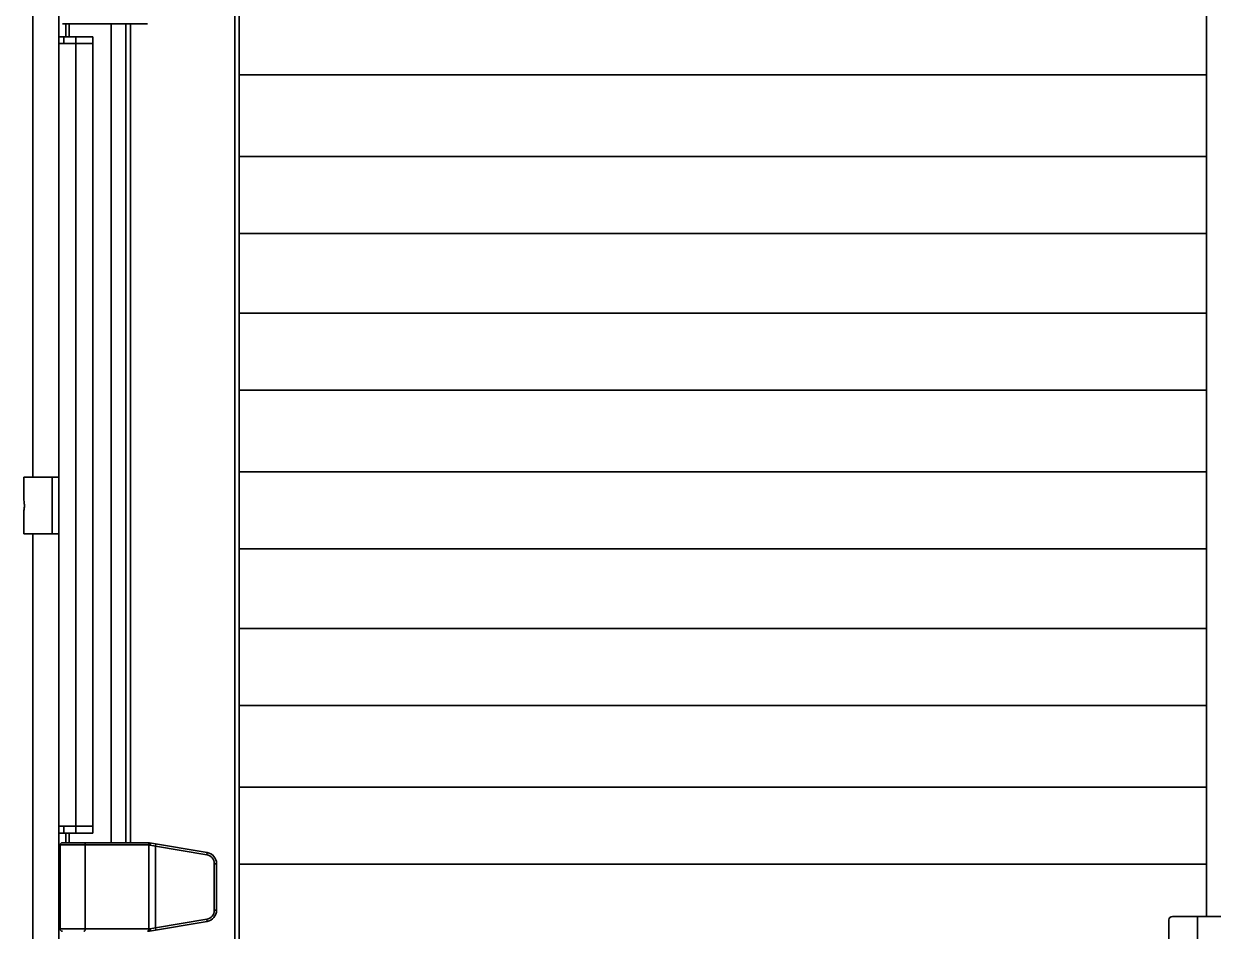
# Model space of a CAD drawing. Header units: millimetres. Extents: x 32496 to 166256, y 3504 to 23939.
# Drawn here: x 36291 to 37340, y 16007 to 16807 of the extents above; entities that cross this region are included whole.
import ezdxf

# ---------------------------------------------------------------- set-up
doc = ezdxf.new("R2010")
doc.units = ezdxf.units.MM
doc.layers.get('0').update_dxf_attribs({"lineweight": 35})

msp = doc.modelspace()

# ---------------------------------------------------------------- linework, layer by layer
at = {"color": 7, "linetype": 'Continuous'}
for p, q in [((36322.352, 15108.349), (36322.352, 17768.349)), ((37334.352, 17612.489), (37334.352, 16020.349)), ((36299.352, 16407.545), (36299.352, 17498.685)), ((36481.352, 16828.349), (36481.352, 16624.349)), ((36400.524, 16807.349), (36325.352, 16807.349)), ((36328.352, 16795.849), (36328.352, 16807.349)), ((36331.352, 16807.349), (36331.352, 16795.849)), ((36368.352, 16085.349), (36368.352, 16807.349)), ((36381.352, 16807.349), (36381.352, 16085.349)), ((36352.352, 16795.849), (36322.352, 16795.849)), ((36352.352, 16093.849), (36352.352, 16795.849)), ((36352.352, 16789.849), (36322.352, 16789.849)), ((36481.352, 16762.349), (37334.352, 16762.349)), ((36481.352, 16690.349), (37334.352, 16690.349)), ((36481.352, 16624.349), (36481.352, 16550.349)), ((36481.352, 16622.349), (37334.352, 16622.349)), ((36481.352, 16552.349), (37334.352, 16552.349)), ((36481.352, 16550.349), (36481.352, 16346.349)), ((36481.352, 16484.349), (37334.352, 16484.349)), ((36291.352, 16387.545), (36291.352, 16407.545)), ((36291.352, 16407.545), (36322.352, 16407.545)), ((36481.352, 16412.349), (37334.352, 16412.349)), ((36291.352, 16387.545), (36291.371, 16387.448)), ((36291.371, 16387.448), (36291.352, 16387.545)), ((36291.352, 16387.545), (36291.371, 16387.448)), ((36291.371, 16377.641), (36291.352, 16377.545)), ((36291.371, 16377.641), (36291.352, 16377.545)), ((36291.352, 16377.545), (36291.371, 16377.641)), ((36291.352, 16357.545), (36291.352, 16377.545)), ((36291.352, 16357.545), (36322.352, 16357.545)), ((36299.352, 15368.905), (36299.352, 16357.545)), ((36481.352, 16346.349), (36481.352, 16272.349)), ((36481.352, 16344.349), (37334.352, 16344.349)), ((36481.352, 16274.349), (37334.352, 16274.349)), ((36481.352, 16272.349), (36481.352, 16068.349)), ((36481.352, 16206.349), (37334.352, 16206.349)), ((36481.352, 16134.349), (37334.352, 16134.349)), ((36352.352, 16099.849), (36322.352, 16099.849)), ((36352.352, 16093.849), (36322.352, 16093.849)), ((36328.352, 16085.349), (36328.352, 16093.849)), ((36331.352, 16093.849), (36331.352, 16085.349)), ((36323.352, 16009.349), (36323.352, 16083.349)), ((36325.352, 16085.349), (36400.539, 16085.349)), ((36402.168, 16085.213), (36452.996, 16076.741)), ((36461.352, 16066.877), (36461.352, 16025.82)), ((36481.352, 16068.349), (36481.352, 15559.849)), ((36481.352, 16066.349), (37334.352, 16066.349)), ((37304.352, 16020.349), (37398.352, 16020.349)), ((37326.352, 16020.349), (37326.352, 15970.349)), ((36452.996, 16015.956), (36402.168, 16007.485)), ((37301.352, 16017.349), (37301.352, 15973.349)), ((36400.575, 16007.349), (36400.56, 16007.349))]:
    msp.add_line(p, q, dxfattribs=at)
at = {"color": 9, "linetype": 'Continuous'}
for p, q in [((36477.352, 17722.349), (36477.352, 15173.349)), ((36385.352, 16807.349), (36385.352, 16085.349)), ((36326.745, 16795.849), (36326.745, 16789.849)), ((36337.352, 16795.849), (36337.352, 16093.849)), ((36316.352, 16407.545), (36316.352, 16357.545)), ((36326.745, 16093.849), (36326.745, 16099.849)), ((36323.352, 16083.349), (36401.693, 16083.349)), ((36345.533, 16009.349), (36345.533, 16083.349)), ((36401.734, 16009.349), (36401.734, 16083.349)), ((36402.796, 16083.24), (36407.578, 16082.283)), ((36407.907, 16084.256), (36407.578, 16082.283)), ((36407.578, 16010.414), (36407.578, 16082.283)), ((36407.578, 16082.283), (36452.667, 16074.769)), ((36452.996, 16076.741), (36452.667, 16074.769)), ((36459.352, 16066.877), (36459.352, 16025.82)), ((36461.352, 16066.877), (36459.352, 16066.877)), ((36461.352, 16025.82), (36459.352, 16025.82)), ((36401.693, 16009.349), (36323.352, 16009.349)), ((36407.578, 16010.414), (36402.796, 16009.457)), ((36452.667, 16017.929), (36407.578, 16010.414)), ((36407.907, 16008.441), (36407.578, 16010.414)), ((36452.996, 16015.956), (36452.667, 16017.929))]:
    msp.add_line(p, q, dxfattribs=at)
at = {"color": 7, "linetype": 'Continuous'}
for centre, radius, start, end in [((36325.352, 16083.349), 2, 90, 180), ((36400.524, 16075.349), 10, 80.537678, 89.91141), ((36451.352, 16066.877), 10, 0, 80.537678), ((36451.352, 16025.82), 10, 279.462322, 0), ((37304.352, 16017.349), 3, 90, 180), ((36325.352, 16009.349), 2, 180, 270), ((36400.524, 16017.349), 10, 270, 270.204373), ((36400.524, 16017.349), 10, 270.208988, 279.462322)]:
    msp.add_arc(centre, radius, start, end, dxfattribs=at)
at = {"color": 9, "linetype": 'Continuous'}
for centre, radius, start, end in [((36400.524, 16084.672), 0.677, 85.933028, 89.994085), ((36401.693, 16075.349), 8, 89.707037, 90.000002), ((36451.352, 16066.877), 8, 0, 80.537678), ((36451.352, 16025.82), 8, 279.462322, 0), ((36401.693, 16017.349), 8, 269.999998, 270.292963), ((36400.524, 16008.024), 0.675, 270.002605, 272.836818), ((36400.524, 16008.029), 0.681, 272.835224, 274.062875)]:
    msp.add_arc(centre, radius, start, end, dxfattribs=at)
at = {"color": 7, "linetype": 'Continuous'}
for points, knots in [([(36291.837, 16383.52), (36291.819, 16383.981), (36291.729, 16385.298), (36291.536, 16386.606), (36291.371, 16387.448)], [0, 0, 0, 0, 0.34999534, 1, 1, 1, 1]), ([(36291.371, 16377.641), (36291.403, 16377.806), (36291.645, 16379.103), (36291.791, 16380.42), (36291.837, 16381.57)], [0, 0, 0, 0, 0.12755848, 1, 1, 1, 1]), ([(36291.857, 16382.545), (36291.857, 16382.627), (36291.855, 16382.952), (36291.847, 16383.277), (36291.837, 16383.52)], [0, 0, 0, 0, 0.2532944, 1, 1, 1, 1]), ([(36291.837, 16381.57), (36291.84, 16381.65), (36291.852, 16381.975), (36291.857, 16382.3), (36291.857, 16382.545)], [0, 0, 0, 0, 0.24707454, 1, 1, 1, 1])]:
    msp.add_open_spline(points, degree=3, knots=knots, dxfattribs=at)
at = {"color": 9, "linetype": 'Continuous'}
for points, knots in [([(36344.364, 16085.349), (36344.441, 16085.349), (36344.602, 16085.32), (36344.826, 16085.2), (36345.029, 16085.01), (36345.273, 16084.659), (36345.479, 16084.096), (36345.533, 16083.606), (36345.533, 16083.349)], [0, 0, 0, 0, 0.09152591, 0.18946354, 0.29792335, 0.41888265, 0.69474862, 1, 1, 1, 1]), ([(36400.572, 16085.347), (36400.599, 16085.345), (36400.707, 16085.331), (36400.813, 16085.291), (36400.885, 16085.251)], [0, 0, 0, 0, 0.24330973, 1, 1, 1, 1]), ([(36400.575, 16085.349), (36400.652, 16085.348), (36400.812, 16085.319), (36401.035, 16085.199), (36401.236, 16085.008), (36401.479, 16084.657), (36401.682, 16084.094), (36401.735, 16083.605), (36401.734, 16083.349)], [0, 0, 0, 0, 0.09156461, 0.18952136, 0.29797397, 0.41890454, 0.6947059, 1, 1, 1, 1]), ([(36400.885, 16085.251), (36401.157, 16085.1), (36401.463, 16084.639), (36401.656, 16083.959), (36401.693, 16083.556), (36401.693, 16083.349)], [0, 0, 0, 0, 0.43676486, 0.70926067, 1, 1, 1, 1]), ([(36401.734, 16083.349), (36401.82, 16083.348), (36402.176, 16083.338), (36402.531, 16083.293), (36402.796, 16083.24)], [0, 0, 0, 0, 0.2422223, 1, 1, 1, 1]), ([(36402.168, 16085.213), (36402.227, 16085.203), (36402.347, 16085.156), (36402.5, 16085.018), (36402.626, 16084.822), (36402.765, 16084.471), (36402.846, 16083.931), (36402.826, 16083.478), (36402.796, 16083.24)], [0, 0, 0, 0, 0.0803047, 0.16939484, 0.27263689, 0.39217717, 0.67575349, 1, 1, 1, 1]), ([(36344.364, 16007.349), (36344.441, 16007.349), (36344.602, 16007.377), (36344.826, 16007.497), (36345.029, 16007.687), (36345.273, 16008.038), (36345.479, 16008.601), (36345.533, 16009.092), (36345.533, 16009.349)], [0, 0, 0, 0, 0.09152591, 0.18946353, 0.29792335, 0.41888265, 0.69474862, 1, 1, 1, 1]), ([(36400.575, 16007.349), (36400.652, 16007.349), (36400.812, 16007.378), (36401.035, 16007.499), (36401.236, 16007.689), (36401.479, 16008.04), (36401.682, 16008.603), (36401.735, 16009.092), (36401.734, 16009.349)], [0, 0, 0, 0, 0.09156455, 0.18952128, 0.29797392, 0.41890452, 0.69470593, 1, 1, 1, 1]), ([(36400.885, 16007.447), (36401.157, 16007.597), (36401.463, 16008.058), (36401.656, 16008.738), (36401.693, 16009.142), (36401.693, 16009.349)], [0, 0, 0, 0, 0.43676486, 0.70926067, 1, 1, 1, 1]), ([(36402.796, 16009.457), (36402.706, 16009.439), (36402.355, 16009.378), (36401.998, 16009.35), (36401.734, 16009.349)], [0, 0, 0, 0, 0.25789967, 1, 1, 1, 1]), ([(36402.168, 16007.485), (36402.227, 16007.495), (36402.347, 16007.542), (36402.5, 16007.679), (36402.626, 16007.875), (36402.765, 16008.226), (36402.846, 16008.766), (36402.826, 16009.219), (36402.796, 16009.457)], [0, 0, 0, 0, 0.08030482, 0.16939519, 0.27263744, 0.3921778, 0.67575394, 1, 1, 1, 1]), ([(36400.572, 16007.35), (36400.599, 16007.352), (36400.707, 16007.366), (36400.813, 16007.406), (36400.885, 16007.447)], [0, 0, 0, 0, 0.24330973, 1, 1, 1, 1])]:
    msp.add_open_spline(points, degree=3, knots=knots, dxfattribs=at)

doc.saveas('drawing.dxf')
